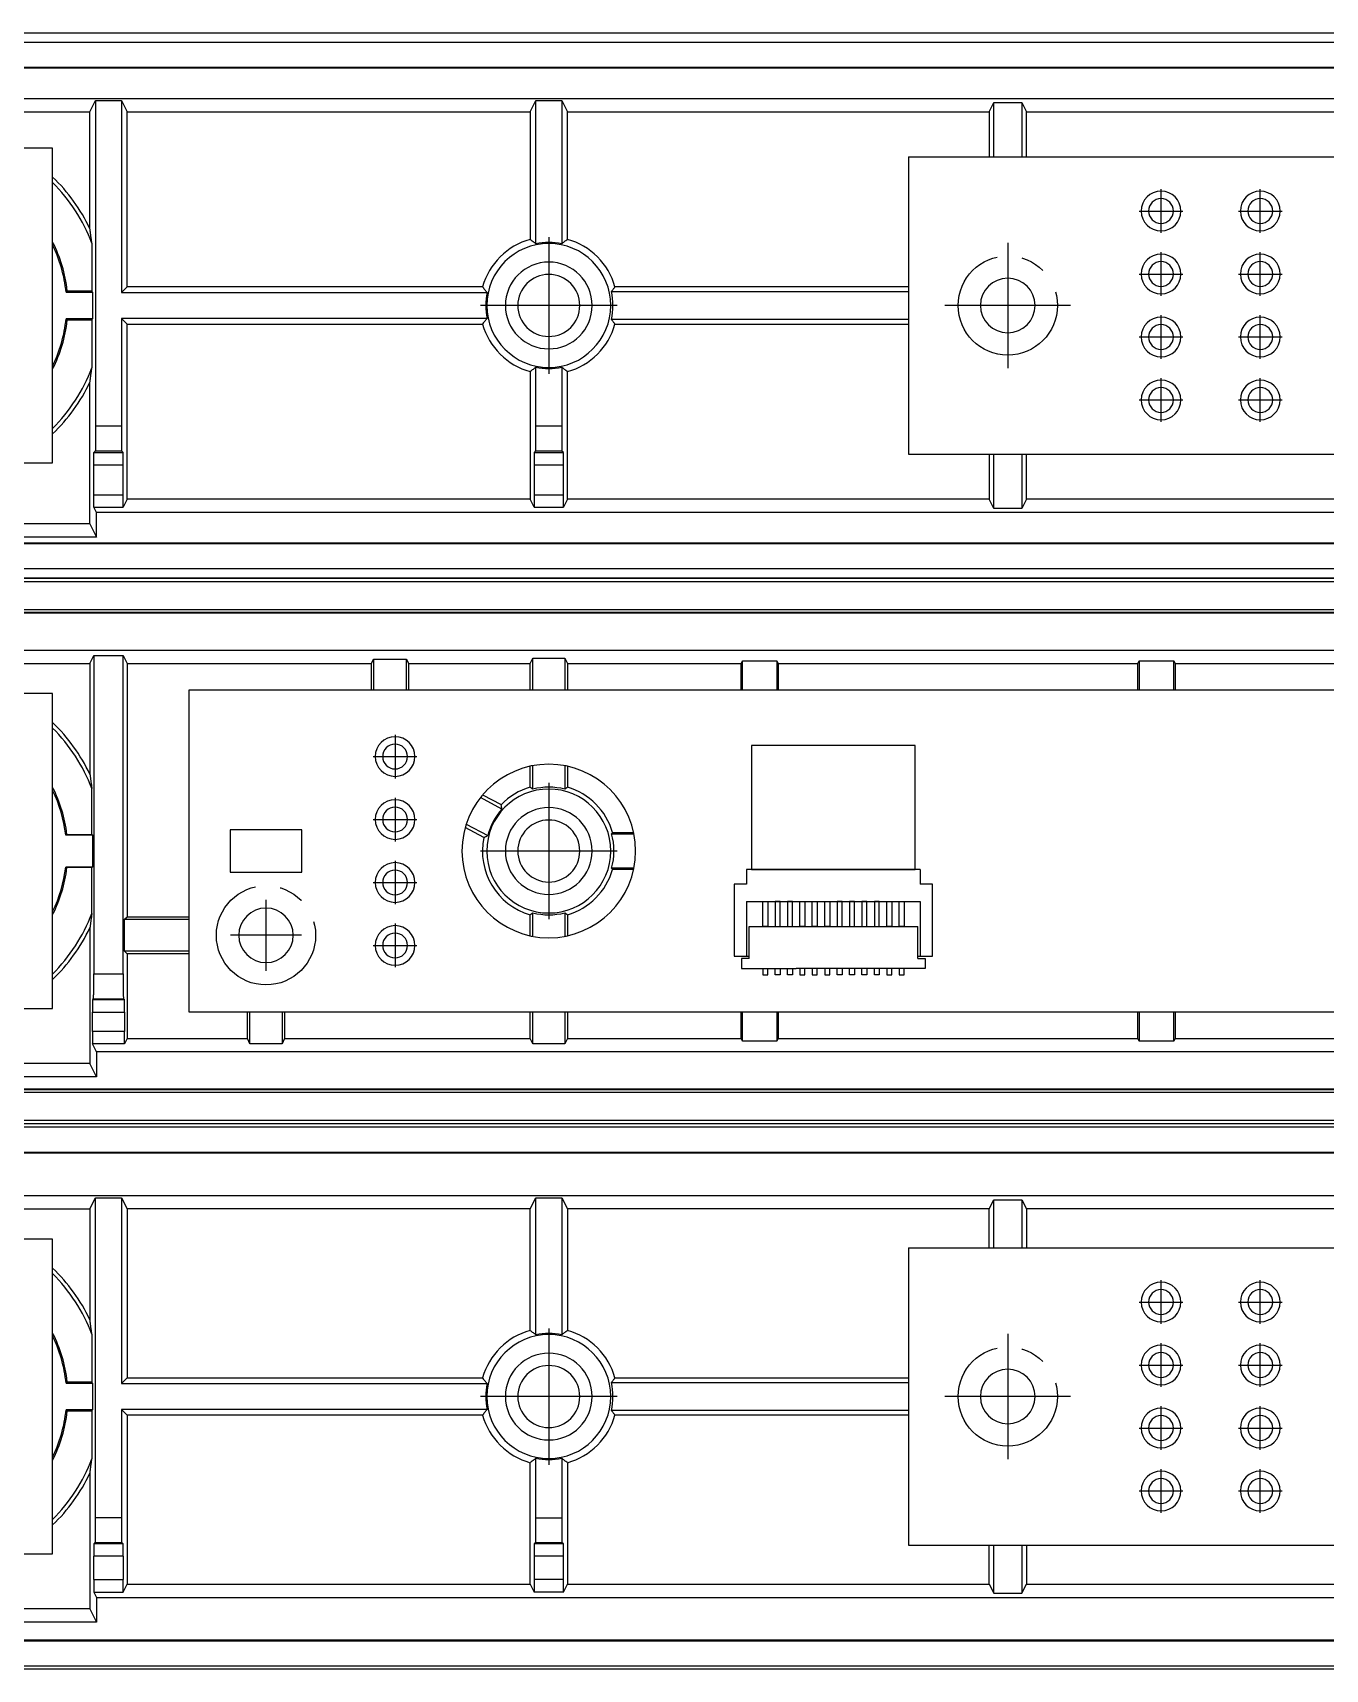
# Model space of a CAD drawing. Header units: inches. Extents: x 125 to 991, y -92 to 487.
# Drawn here: x 815.8 to 867.9, y 73.1 to 139.1 of the extents above; entities that cross this region are included whole.
import ezdxf

# ---------------------------------------------------------------- set-up
doc = ezdxf.new("R2010")
doc.units = ezdxf.units.IN
doc.linetypes.add('CENTER_DASH_DASH', pattern=[14, 9, -1, 1, -1, 1, -1])
doc.linetypes.add('DOT_CENTER', pattern=[14, 12, -1, 0, -1])
doc.layers.add('1', color=7, linetype='Continuous')

msp = doc.modelspace()

# ---------------------------------------------------------------- linework, layer by layer
at = {"color": 7, "linetype": 'Continuous'}
for p, q in [((732.3, 139.068), (917.4, 139.068)), ((732.684, 138.684), (917.016, 138.684)), ((733.484, 137.684), (916.216, 137.684)), ((733.519, 137.649), (916.181, 137.649)), ((735.022, 136.417), (914.949, 136.417)), ((818.1, 135.876), (818.327, 136.33)), ((818.327, 136.33), (819.374, 136.33)), ((818.327, 136.33), (818.327, 123.199)), ((819.374, 136.33), (819.6, 135.876)), ((819.374, 136.33), (819.374, 128.591)), ((835.85, 135.876), (836.077, 136.33)), ((836.077, 136.33), (837.124, 136.33)), ((836.077, 130.558), (836.077, 136.33)), ((837.124, 136.33), (837.35, 135.876)), ((837.124, 136.33), (837.124, 130.558)), ((854.35, 135.876), (854.537, 136.249)), ((854.537, 136.249), (855.664, 136.249)), ((854.537, 134.068), (854.537, 136.249)), ((855.664, 136.249), (855.85, 135.876)), ((855.664, 136.249), (855.664, 134.068)), ((812.35, 135.876), (818.1, 135.876)), ((818.1, 131.165), (818.1, 135.876)), ((819.6, 135.876), (835.85, 135.876)), ((819.6, 128.818), (819.6, 135.876)), ((835.85, 135.876), (835.85, 130.735)), ((837.35, 135.876), (854.35, 135.876)), ((837.35, 130.735), (837.35, 135.876)), ((854.35, 135.876), (854.35, 134.068)), ((855.85, 135.876), (883.35, 135.876)), ((855.85, 134.068), (855.85, 135.876)), ((851.1, 134.068), (888.1, 134.068)), ((851.1, 134.068), (851.1, 122.068)), ((818.179, 130.583), (818.179, 128.661)), ((819.6, 128.818), (819.374, 128.591)), ((833.933, 128.818), (819.6, 128.818)), ((851.1, 128.818), (839.268, 128.818)), ((817.139, 128.609), (818.205, 128.609)), ((817.186, 128.661), (818.179, 128.661)), ((818.205, 128.609), (818.179, 128.661)), ((818.205, 128.609), (818.205, 127.528)), ((819.374, 128.591), (834.111, 128.591)), ((839.122, 128.632), (851.1, 128.632)), ((818.205, 127.528), (817.139, 127.528)), ((818.179, 127.475), (817.186, 127.475)), ((818.179, 127.475), (818.205, 127.528)), ((818.179, 127.475), (818.179, 125.553)), ((819.374, 127.545), (819.6, 127.318)), ((834.111, 127.545), (819.374, 127.545)), ((819.374, 127.545), (819.374, 123.199)), ((851.1, 127.505), (839.122, 127.505)), ((819.6, 127.318), (833.933, 127.318)), ((819.6, 120.261), (819.6, 127.318)), ((839.268, 127.318), (851.1, 127.318)), ((835.85, 125.401), (835.85, 120.261)), ((836.077, 123.199), (836.077, 125.579)), ((837.124, 125.579), (837.124, 123.199)), ((837.35, 120.261), (837.35, 125.401)), ((818.1, 119.261), (818.1, 124.972)), ((818.262, 122.143), (818.319, 122.199)), ((819.439, 122.143), (819.382, 122.199)), ((836.069, 122.199), (836.012, 122.143)), ((837.189, 122.143), (837.132, 122.199)), ((818.258, 120.438), (818.258, 121.643)), ((819.443, 120.438), (819.443, 121.643)), ((836.008, 121.643), (836.008, 120.438)), ((837.193, 120.438), (837.193, 121.643)), ((851.1, 122.068), (888.1, 122.068)), ((854.35, 122.068), (854.35, 120.261)), ((854.537, 119.887), (854.537, 122.068)), ((855.664, 122.068), (855.664, 119.887)), ((855.85, 120.261), (855.85, 122.068)), ((819.6, 120.261), (819.439, 119.938)), ((835.85, 120.261), (819.6, 120.261)), ((836.012, 119.938), (835.85, 120.261)), ((837.35, 120.261), (837.189, 119.938)), ((854.35, 120.261), (837.35, 120.261)), ((854.537, 119.887), (854.35, 120.261)), ((855.85, 120.261), (855.664, 119.887)), ((883.35, 120.261), (855.85, 120.261)), ((818.371, 119.72), (818.262, 119.938)), ((923.962, 119.72), (818.371, 119.72)), ((818.371, 118.72), (818.371, 119.72)), ((855.664, 119.887), (854.537, 119.887)), ((818.1, 119.261), (812.35, 119.261)), ((818.1, 119.261), (818.371, 118.72)), ((923.311, 118.452), (723.17, 118.452)), ((923.288, 118.487), (723.194, 118.487)), ((818.371, 118.72), (777.08, 118.72)), ((920.93, 116.929), (721.603, 116.929)), ((721.701, 117.068), (921.1, 117.068)), ((923.564, 117.068), (722.901, 117.068)), ((923.311, 117.452), (723.17, 117.452)), ((721.774, 115.673), (920.887, 115.673)), ((721.773, 114.173), (920.886, 114.173)), ((812.35, 113.632), (818.1, 113.632)), ((818.1, 113.632), (818.258, 113.946)), ((818.1, 113.632), (818.1, 109.165)), ((818.258, 113.946), (818.258, 101.112)), ((818.258, 113.946), (819.443, 113.946)), ((819.443, 113.946), (819.6, 113.632)), ((819.443, 101.112), (819.443, 113.946)), ((819.6, 113.632), (829.45, 113.632)), ((819.6, 113.632), (819.6, 103.418)), ((829.45, 113.632), (829.538, 113.806)), ((829.45, 112.568), (829.45, 113.632)), ((829.538, 113.806), (830.863, 113.806)), ((829.538, 113.806), (829.538, 112.568)), ((830.863, 113.806), (830.95, 113.632)), ((830.863, 112.568), (830.863, 113.806)), ((830.95, 113.632), (835.85, 113.632)), ((830.95, 113.632), (830.95, 112.568)), ((835.85, 113.632), (835.955, 113.841)), ((835.85, 112.568), (835.85, 113.632)), ((835.955, 113.841), (837.246, 113.841)), ((835.955, 112.568), (835.955, 113.841)), ((837.246, 113.841), (837.35, 113.632)), ((837.246, 113.841), (837.246, 112.568)), ((837.35, 113.632), (837.35, 112.568)), ((837.35, 113.632), (844.35, 113.632)), ((844.35, 113.632), (844.403, 113.736)), ((844.35, 112.568), (844.35, 113.632)), ((844.403, 112.568), (844.403, 113.736)), ((844.403, 113.736), (845.798, 113.736)), ((845.798, 113.736), (845.798, 112.568)), ((845.798, 113.736), (845.85, 113.632)), ((845.85, 113.632), (860.35, 113.632)), ((845.85, 113.632), (845.85, 112.568)), ((860.35, 113.632), (860.403, 113.736)), ((860.35, 112.568), (860.35, 113.632)), ((860.403, 113.736), (860.403, 112.568)), ((860.403, 113.736), (861.798, 113.736)), ((861.798, 113.736), (861.85, 113.632)), ((861.798, 112.568), (861.798, 113.736)), ((861.85, 113.632), (861.85, 112.568)), ((861.85, 113.632), (876.35, 113.632)), ((822.1, 112.568), (917.1, 112.568)), ((822.1, 99.568), (822.1, 112.568)), ((835.85, 108.64), (835.85, 109.487)), ((835.955, 108.56), (835.955, 109.508)), ((837.246, 109.508), (837.246, 108.56)), ((837.35, 109.487), (837.35, 108.64)), ((818.179, 106.74), (818.179, 108.583)), ((833.933, 108.335), (834.681, 107.937)), ((834.711, 107.759), (833.841, 108.222)), ((833.977, 106.613), (833.229, 107.01)), ((833.272, 107.15), (834.141, 106.688)), ((817.128, 106.714), (818.205, 106.714)), ((817.178, 106.74), (818.179, 106.74)), ((818.179, 106.74), (818.205, 106.714)), ((818.205, 106.714), (818.205, 105.423)), ((823.75, 106.918), (823.75, 105.218)), ((826.65, 106.918), (823.75, 106.918)), ((826.65, 105.218), (826.65, 106.918)), ((839.133, 106.766), (840.03, 106.766)), ((839.172, 106.818), (840.019, 106.818)), ((818.205, 105.423), (817.128, 105.423)), ((818.179, 105.397), (817.178, 105.397)), ((818.205, 105.423), (818.179, 105.397)), ((818.179, 103.553), (818.179, 105.397)), ((823.75, 105.218), (826.65, 105.218)), ((840.03, 105.371), (839.133, 105.371)), ((840.019, 105.318), (839.172, 105.318)), ((818.1, 102.972), (818.1, 97.505)), ((819.496, 103.314), (819.6, 103.418)), ((819.496, 102.023), (819.496, 103.314)), ((819.496, 103.314), (822.1, 103.314)), ((819.6, 103.418), (822.1, 103.418)), ((835.85, 102.65), (835.85, 103.497)), ((835.955, 102.628), (835.955, 103.576)), ((837.246, 103.576), (837.246, 102.628)), ((837.35, 103.497), (837.35, 102.65)), ((822.1, 102.023), (819.496, 102.023)), ((819.6, 101.918), (819.496, 102.023)), ((822.1, 101.918), (819.6, 101.918)), ((819.6, 101.918), (819.6, 98.505)), ((818.249, 100.112), (818.209, 100.073)), ((819.452, 100.112), (819.491, 100.073)), ((818.205, 98.787), (818.205, 99.573)), ((819.496, 99.573), (819.496, 98.787)), ((917.1, 99.568), (822.1, 99.568)), ((824.45, 98.505), (824.45, 99.568)), ((824.555, 98.296), (824.555, 99.568)), ((825.846, 99.568), (825.846, 98.296)), ((825.95, 99.568), (825.95, 98.505)), ((835.85, 98.505), (835.85, 99.568)), ((835.955, 98.296), (835.955, 99.568)), ((837.246, 99.568), (837.246, 98.296)), ((837.35, 99.568), (837.35, 98.505)), ((844.35, 98.505), (844.35, 99.568)), ((844.403, 98.4), (844.403, 99.568)), ((845.798, 99.568), (845.798, 98.4)), ((845.85, 99.568), (845.85, 98.505)), ((860.35, 98.505), (860.35, 99.568)), ((860.403, 99.568), (860.403, 98.4)), ((861.798, 98.4), (861.798, 99.568)), ((861.85, 99.568), (861.85, 98.505)), ((819.6, 98.505), (819.491, 98.287)), ((819.6, 98.505), (824.45, 98.505)), ((824.555, 98.296), (824.45, 98.505)), ((825.95, 98.505), (825.846, 98.296)), ((825.95, 98.505), (835.85, 98.505)), ((835.955, 98.296), (835.85, 98.505)), ((837.35, 98.505), (837.246, 98.296)), ((837.35, 98.505), (844.35, 98.505)), ((844.403, 98.4), (844.35, 98.505)), ((845.798, 98.4), (844.403, 98.4)), ((845.85, 98.505), (845.798, 98.4)), ((845.85, 98.505), (860.35, 98.505)), ((860.403, 98.4), (860.35, 98.505)), ((861.798, 98.4), (860.403, 98.4)), ((861.85, 98.505), (861.798, 98.4)), ((861.85, 98.505), (876.35, 98.505)), ((818.371, 97.964), (818.209, 98.287)), ((818.371, 97.964), (818.371, 96.964)), ((920.886, 97.964), (818.371, 97.964)), ((825.846, 98.296), (824.555, 98.296)), ((837.246, 98.296), (835.955, 98.296)), ((818.1, 97.505), (812.35, 97.505)), ((818.371, 96.964), (818.1, 97.505)), ((920.887, 96.464), (721.774, 96.464)), ((818.371, 96.964), (777.08, 96.964)), ((721.603, 95.208), (920.93, 95.208)), ((921.1, 95.068), (721.701, 95.068)), ((921.88, 95.068), (722.901, 95.068)), ((911.635, 94.929), (722.999, 94.929)), ((722.999, 93.929), (911.635, 93.929)), ((723.023, 93.894), (911.6, 93.894)), ((722.828, 92.173), (911.6, 92.173)), ((818.1, 91.632), (818.327, 92.085)), ((818.327, 92.085), (819.374, 92.085)), ((818.327, 79.182), (818.327, 92.085)), ((819.374, 92.085), (819.6, 91.632)), ((819.374, 92.085), (819.374, 84.591)), ((835.85, 91.632), (836.077, 92.085)), ((836.077, 92.085), (837.124, 92.085)), ((836.077, 86.558), (836.077, 92.085)), ((837.124, 92.085), (837.35, 91.632)), ((837.124, 92.085), (837.124, 86.558)), ((854.35, 91.632), (854.537, 92.005)), ((854.537, 92.005), (855.664, 92.005)), ((854.537, 90.068), (854.537, 92.005)), ((855.664, 92.005), (855.85, 91.632)), ((855.664, 92.005), (855.664, 90.068)), ((812.35, 91.632), (818.1, 91.632)), ((818.1, 91.632), (818.1, 87.165)), ((835.85, 91.632), (819.6, 91.632)), ((819.6, 91.632), (819.6, 84.818)), ((835.85, 86.735), (835.85, 91.632)), ((854.35, 91.632), (837.35, 91.632)), ((837.35, 91.632), (837.35, 86.735)), ((854.35, 90.068), (854.35, 91.632)), ((883.35, 91.632), (855.85, 91.632)), ((855.85, 91.632), (855.85, 90.068)), ((851.1, 90.068), (888.1, 90.068)), ((851.1, 90.068), (851.1, 78.068)), ((818.179, 86.583), (818.179, 84.661)), ((817.139, 84.609), (818.205, 84.609)), ((817.186, 84.661), (818.179, 84.661)), ((818.205, 84.609), (818.179, 84.661)), ((818.205, 84.609), (818.205, 83.528)), ((819.6, 84.818), (819.374, 84.591)), ((819.374, 84.591), (834.111, 84.591)), ((819.6, 84.818), (833.933, 84.818)), ((839.122, 84.632), (851.1, 84.632)), ((839.268, 84.818), (851.1, 84.818)), ((818.205, 83.528), (817.139, 83.528)), ((818.179, 83.475), (817.186, 83.475)), ((818.179, 83.475), (818.205, 83.528)), ((818.179, 83.475), (818.179, 81.553)), ((819.374, 83.545), (819.374, 79.182)), ((819.374, 83.545), (819.6, 83.318)), ((834.111, 83.545), (819.374, 83.545)), ((819.6, 83.318), (819.6, 76.505)), ((833.933, 83.318), (819.6, 83.318)), ((851.1, 83.505), (839.122, 83.505)), ((851.1, 83.318), (839.268, 83.318)), ((835.85, 76.505), (835.85, 81.401)), ((836.077, 79.182), (836.077, 81.579)), ((837.124, 81.579), (837.124, 79.182)), ((837.35, 81.401), (837.35, 76.505)), ((818.1, 80.972), (818.1, 75.505)), ((818.319, 78.182), (818.262, 78.125)), ((819.439, 78.125), (819.382, 78.182)), ((836.069, 78.182), (836.012, 78.125)), ((837.189, 78.125), (837.132, 78.182)), ((851.1, 78.068), (888.1, 78.068)), ((854.35, 76.505), (854.35, 78.068)), ((854.537, 76.132), (854.537, 78.068)), ((855.664, 78.068), (855.664, 76.132)), ((855.85, 78.068), (855.85, 76.505)), ((818.258, 76.682), (818.258, 77.625)), ((819.443, 77.625), (819.443, 76.682)), ((836.008, 77.625), (836.008, 76.682)), ((837.193, 76.682), (837.193, 77.625)), ((818.262, 76.182), (818.371, 75.964)), ((818.371, 75.964), (911.6, 75.964)), ((818.371, 75.964), (818.371, 74.964)), ((819.439, 76.182), (819.6, 76.505)), ((819.6, 76.505), (835.85, 76.505)), ((835.85, 76.505), (836.012, 76.182)), ((837.189, 76.182), (837.35, 76.505)), ((837.35, 76.505), (854.35, 76.505)), ((854.35, 76.505), (854.537, 76.132)), ((854.537, 76.132), (855.664, 76.132)), ((855.664, 76.132), (855.85, 76.505)), ((855.85, 76.505), (883.35, 76.505)), ((818.1, 75.505), (812.35, 75.505)), ((818.1, 75.505), (818.371, 74.964)), ((818.371, 74.964), (777.08, 74.964)), ((911.635, 74.208), (733.24, 74.208)), ((911.6, 74.243), (733.275, 74.243)), ((917.4, 73.068), (732.3, 73.068)), ((732.44, 73.208), (911.635, 73.208))]:
    msp.add_line(p, q, dxfattribs=at)
at = {"color": 124, "linetype": 'Continuous'}
for p, q in [((819.374, 123.199), (818.327, 123.199)), ((837.124, 123.199), (836.077, 123.199)), ((818.262, 122.143), (819.439, 122.143)), ((819.382, 122.199), (818.319, 122.199)), ((836.012, 122.143), (837.189, 122.143)), ((837.132, 122.199), (836.069, 122.199)), ((818.258, 121.643), (819.443, 121.643)), ((836.008, 121.643), (837.193, 121.643)), ((818.258, 120.438), (819.443, 120.438)), ((836.008, 120.438), (837.193, 120.438)), ((818.262, 119.938), (819.439, 119.938)), ((836.012, 119.938), (837.189, 119.938)), ((818.258, 101.112), (819.443, 101.112)), ((818.209, 100.073), (819.491, 100.073)), ((818.249, 100.112), (819.452, 100.112)), ((818.205, 99.573), (819.496, 99.573)), ((819.496, 98.787), (818.205, 98.787)), ((819.491, 98.287), (818.209, 98.287)), ((819.374, 79.182), (818.327, 79.182)), ((836.077, 79.182), (837.124, 79.182)), ((819.439, 78.125), (818.262, 78.125)), ((818.319, 78.182), (819.382, 78.182)), ((837.189, 78.125), (836.012, 78.125)), ((836.069, 78.182), (837.132, 78.182)), ((819.443, 77.625), (818.258, 77.625)), ((837.193, 77.625), (836.008, 77.625)), ((818.258, 76.682), (819.443, 76.682)), ((837.193, 76.682), (836.008, 76.682)), ((818.262, 76.182), (819.439, 76.182)), ((837.189, 76.182), (836.012, 76.182))]:
    msp.add_line(p, q, dxfattribs=at)
for p, q in [((851.573, 105.329), (844.573, 105.329)), ((844.573, 105.329), (844.573, 104.729)), ((851.573, 105.329), (851.573, 104.729)), ((844.073, 104.729), (844.073, 101.829)), ((844.573, 104.729), (844.073, 104.729)), ((852.073, 104.729), (851.573, 104.729)), ((852.073, 101.829), (852.073, 104.729)), ((844.573, 104.029), (844.573, 101.829)), ((844.573, 104.029), (851.573, 104.029)), ((851.573, 104.029), (851.573, 101.829)), ((844.673, 101.729), (844.673, 103.029)), ((844.673, 103.029), (851.473, 103.029)), ((851.473, 101.729), (851.473, 103.029)), ((844.073, 101.829), (844.673, 101.829)), ((844.673, 101.729), (844.373, 101.729)), ((844.373, 101.729), (844.373, 101.329)), ((851.473, 101.829), (852.073, 101.829)), ((851.473, 101.729), (851.773, 101.729)), ((851.773, 101.729), (851.773, 101.329)), ((844.373, 101.329), (846.573, 101.329)), ((845.223, 101.329), (845.223, 101.079)), ((845.223, 101.079), (845.423, 101.079)), ((845.423, 101.079), (845.423, 101.329)), ((845.723, 101.079), (845.723, 101.329)), ((845.923, 101.079), (845.723, 101.079)), ((845.923, 101.329), (845.923, 101.079)), ((846.223, 101.079), (846.223, 101.329)), ((846.423, 101.079), (846.223, 101.079)), ((846.423, 101.329), (846.423, 101.079)), ((851.773, 101.329), (846.573, 101.329)), ((846.723, 101.329), (846.723, 101.079)), ((846.723, 101.079), (846.923, 101.079)), ((846.923, 101.079), (846.923, 101.329)), ((847.223, 101.329), (847.223, 101.079)), ((847.223, 101.079), (847.423, 101.079)), ((847.423, 101.079), (847.423, 101.329)), ((847.723, 101.329), (847.723, 101.079)), ((847.723, 101.079), (847.923, 101.079)), ((847.923, 101.079), (847.923, 101.329)), ((848.223, 101.079), (848.223, 101.329)), ((848.423, 101.079), (848.223, 101.079)), ((848.423, 101.329), (848.423, 101.079)), ((848.723, 101.079), (848.723, 101.329)), ((848.923, 101.079), (848.723, 101.079)), ((848.923, 101.329), (848.923, 101.079)), ((849.223, 101.079), (849.223, 101.329)), ((849.423, 101.079), (849.223, 101.079)), ((849.423, 101.329), (849.423, 101.079)), ((849.723, 101.079), (849.723, 101.329)), ((849.923, 101.079), (849.723, 101.079)), ((849.923, 101.329), (849.923, 101.079)), ((850.223, 101.329), (850.223, 101.079)), ((850.223, 101.079), (850.423, 101.079)), ((850.423, 101.079), (850.423, 101.329)), ((850.723, 101.329), (850.723, 101.079)), ((850.723, 101.079), (850.923, 101.079)), ((850.923, 101.079), (850.923, 101.329))]:
    msp.add_line(p, q)
for points in [[(736.6, 121.718), (816.6, 121.718), (816.6, 134.418), (736.6, 134.418)], [(736.6, 99.718), (816.6, 99.718), (816.6, 112.418), (736.6, 112.418)], [(851.373, 105.329), (851.373, 110.329), (844.773, 110.329), (844.773, 105.329)], [(845.223, 103.029), (845.223, 104.029), (845.423, 104.029), (845.423, 103.029)], [(845.923, 103.029), (845.923, 104.029), (845.723, 104.029), (845.723, 103.029)], [(846.423, 103.029), (846.423, 104.029), (846.223, 104.029), (846.223, 103.029)], [(846.723, 103.029), (846.723, 104.029), (846.923, 104.029), (846.923, 103.029)], [(847.223, 103.029), (847.223, 104.029), (847.423, 104.029), (847.423, 103.029)], [(847.723, 103.029), (847.723, 104.029), (847.923, 104.029), (847.923, 103.029)], [(848.423, 103.029), (848.423, 104.029), (848.223, 104.029), (848.223, 103.029)], [(848.923, 103.029), (848.923, 104.029), (848.723, 104.029), (848.723, 103.029)], [(849.423, 103.029), (849.423, 104.029), (849.223, 104.029), (849.223, 103.029)], [(849.923, 103.029), (849.923, 104.029), (849.723, 104.029), (849.723, 103.029)], [(850.223, 103.029), (850.223, 104.029), (850.423, 104.029), (850.423, 103.029)], [(850.723, 103.029), (850.723, 104.029), (850.923, 104.029), (850.923, 103.029)], [(736.6, 77.718), (816.6, 77.718), (816.6, 90.418), (736.6, 90.418)]]:
    msp.add_lwpolyline(points, close=True)
at = {"color": 30, "linetype": 'CENTER_DASH_DASH'}
for centre in [(855.1, 128.068), (825.2, 102.668), (855.1, 84.068)]:
    msp.add_circle(centre, 2, dxfattribs=at)
at = {"color": 7, "linetype": 'Continuous'}
for centre, radius, start, end in [((811.6, 128.068), 7.2, 25.47437, 46.01704), ((811.6, 128.068), 7.043, 20.92213, 44.77042), ((861.28, 131.878), 0.8, 90, 270), ((861.28, 131.878), 0.8, 270, 90), ((861.28, 131.878), 0.5, 90, 270), ((861.28, 131.878), 0.5, 270, 90), ((836.6, 128.068), 2.771, 105.70628, 164.29372), ((836.6, 128.068), 2.771, 15.70628, 74.29372), ((811.6, 128.068), 5.617, 6.05867, 27.11635), ((811.6, 128.068), 5.565, 5.57395, 26.04388), ((836.6, 128.068), 2.5, 0, 180), ((836.6, 128.068), 2.544, 78.13238, 101.86762), ((861.28, 129.338), 0.8, 90, 270), ((861.28, 129.338), 0.8, 270, 90), ((836.6, 128.068), 1.75, 0, 180), ((861.28, 129.338), 0.5, 90, 270), ((861.28, 129.338), 0.5, 270, 90), ((836.6, 128.068), 1.25, 0, 180), ((855.1, 128.068), 1.1, 0, 180), ((836.6, 128.068), 2.544, 168.13238, 191.86762), ((836.6, 128.068), 2.5, 180, 0), ((836.6, 128.068), 1.75, 180, 0), ((836.6, 128.068), 1.25, 180, 0), ((836.6, 128.068), 2.584, 347.40883, 12.59117), ((855.1, 128.068), 1.1, 180, 0), ((811.6, 128.068), 5.565, 333.95612, 354.42605), ((811.6, 128.068), 5.617, 332.88365, 353.94133), ((861.28, 126.798), 0.8, 90, 270), ((861.28, 126.798), 0.8, 270, 90), ((836.6, 128.068), 2.771, 195.70628, 254.29372), ((836.6, 128.068), 2.771, 285.70628, 344.29372), ((861.28, 126.798), 0.5, 90, 270), ((861.28, 126.798), 0.5, 270, 90), ((811.6, 128.068), 7.043, 315.22958, 339.07787), ((836.6, 128.068), 2.544, 258.13238, 281.86762), ((811.6, 128.068), 7.2, 313.98296, 334.52563), ((861.28, 124.258), 0.8, 90, 270), ((861.28, 124.258), 0.5, 90, 270), ((861.28, 124.258), 0.8, 270, 90), ((861.28, 124.258), 0.5, 270, 90), ((811.6, 106.068), 7.2, 25.47437, 46.01704), ((811.6, 106.068), 7.043, 20.92213, 44.77042), ((830.403, 109.878), 0.8, 90, 270), ((830.403, 109.878), 0.5, 90, 270), ((830.403, 109.878), 0.8, 270, 90), ((830.403, 109.878), 0.5, 270, 90), ((836.6, 106.068), 3.5, 0, 180), ((811.6, 106.068), 5.617, 6.86502, 27.11635), ((811.6, 106.068), 5.565, 6.65848, 26.04388), ((836.6, 106.068), 2.5, 0, 180), ((836.6, 106.068), 2.679, 106.25815, 135.76238), ((836.6, 106.068), 2.574, 75.48265, 104.51735), ((836.6, 106.068), 2.679, 16.25815, 73.74185), ((830.403, 107.338), 0.8, 90, 270), ((830.403, 107.338), 0.5, 90, 270), ((830.403, 107.338), 0.8, 270, 90), ((830.403, 107.338), 0.5, 270, 90), ((836.6, 106.068), 2.536, 138.17373, 165.86732), ((836.6, 106.068), 1.75, 0, 180), ((836.6, 106.068), 1.25, 0, 180), ((836.6, 106.068), 2.679, 168.27868, 253.74185), ((836.6, 106.068), 2.627, 344.59672, 15.40328), ((836.6, 106.068), 3.5, 180, 0), ((836.6, 106.068), 2.5, 180, 0), ((836.6, 106.068), 1.75, 180, 0), ((836.6, 106.068), 1.25, 180, 0), ((811.6, 106.068), 5.565, 333.95612, 353.34152), ((811.6, 106.068), 5.617, 332.88365, 353.13498), ((830.403, 104.798), 0.8, 90, 270), ((830.403, 104.798), 0.5, 90, 270), ((830.403, 104.798), 0.8, 270, 90), ((830.403, 104.798), 0.5, 270, 90), ((836.6, 106.068), 2.679, 286.25815, 343.74185), ((825.2, 102.668), 1.1, 0, 180), ((811.6, 106.068), 7.043, 315.22958, 339.07787), ((811.6, 106.068), 7.2, 313.98296, 334.52563), ((830.403, 102.258), 0.8, 90, 270), ((830.403, 102.258), 0.8, 270, 90), ((836.6, 106.068), 2.574, 255.48265, 284.51735), ((825.2, 102.668), 1.1, 180, 0), ((830.403, 102.258), 0.5, 90, 270), ((830.403, 102.258), 0.5, 270, 90), ((811.6, 84.068), 7.2, 25.47437, 46.01704), ((811.6, 84.068), 7.043, 20.92213, 44.77042), ((861.28, 87.878), 0.8, 90, 270), ((861.28, 87.878), 0.8, 270, 90), ((865.28, 87.878), 0.8, 90, 270), ((865.28, 87.878), 0.8, 270, 90), ((861.28, 87.878), 0.5, 90, 270), ((861.28, 87.878), 0.5, 270, 90), ((865.28, 87.878), 0.5, 90, 270), ((865.28, 87.878), 0.5, 270, 90), ((811.6, 84.068), 5.617, 6.05867, 27.11635), ((811.6, 84.068), 5.565, 5.57395, 26.04388), ((836.6, 84.068), 2.771, 105.70628, 164.29372), ((836.6, 84.068), 2.5, 0, 180), ((836.6, 84.068), 2.544, 78.13238, 101.86762), ((836.6, 84.068), 2.771, 15.70628, 74.29372), ((836.6, 84.068), 1.75, 0, 180), ((861.28, 85.338), 0.8, 90, 270), ((861.28, 85.338), 0.5, 90, 270), ((861.28, 85.338), 0.8, 270, 90), ((861.28, 85.338), 0.5, 270, 90), ((865.28, 85.338), 0.8, 90, 270), ((865.28, 85.338), 0.5, 90, 270), ((865.28, 85.338), 0.8, 270, 90), ((865.28, 85.338), 0.5, 270, 90), ((836.6, 84.068), 1.25, 0, 180), ((855.1, 84.068), 1.1, 0, 180), ((836.6, 84.068), 2.544, 168.13238, 191.86762), ((836.6, 84.068), 2.584, 347.40883, 12.59117), ((836.6, 84.068), 2.5, 180, 0), ((836.6, 84.068), 1.75, 180, 0), ((836.6, 84.068), 1.25, 180, 0), ((855.1, 84.068), 1.1, 180, 0), ((811.6, 84.068), 5.565, 333.95612, 354.42605), ((811.6, 84.068), 5.617, 332.88365, 353.94133), ((836.6, 84.068), 2.771, 195.70628, 254.29372), ((836.6, 84.068), 2.771, 285.70628, 344.29372), ((861.28, 82.798), 0.8, 90, 270), ((861.28, 82.798), 0.5, 90, 270), ((861.28, 82.798), 0.8, 270, 90), ((861.28, 82.798), 0.5, 270, 90), ((865.28, 82.798), 0.8, 90, 270), ((865.28, 82.798), 0.5, 90, 270), ((865.28, 82.798), 0.8, 270, 90), ((865.28, 82.798), 0.5, 270, 90), ((811.6, 84.068), 7.043, 315.22958, 339.07787), ((836.6, 84.068), 2.544, 258.13238, 281.86762), ((811.6, 84.068), 7.2, 313.98296, 334.52563), ((861.28, 80.258), 0.8, 90, 270), ((861.28, 80.258), 0.5, 90, 270), ((861.28, 80.258), 0.8, 270, 90), ((861.28, 80.258), 0.5, 270, 90), ((865.28, 80.258), 0.8, 90, 270), ((865.28, 80.258), 0.5, 90, 270), ((865.28, 80.258), 0.8, 270, 90), ((865.28, 80.258), 0.5, 270, 90)]:
    msp.add_arc(centre, radius, start, end, dxfattribs=at)
at = {"color": 2, "linetype": 'Continuous'}
for centre, radius, start, end in [((865.28, 131.878), 0.8, 90, 270), ((865.28, 131.878), 0.8, 270, 90), ((865.28, 131.878), 0.5, 90, 270), ((865.28, 131.878), 0.5, 270, 90), ((865.28, 129.338), 0.8, 90, 270), ((865.28, 129.338), 0.8, 270, 90), ((865.28, 129.338), 0.5, 90, 270), ((865.28, 129.338), 0.5, 270, 90), ((865.28, 126.798), 0.8, 90, 270), ((865.28, 126.798), 0.8, 270, 90), ((865.28, 126.798), 0.5, 90, 270), ((865.28, 126.798), 0.5, 270, 90), ((865.28, 124.258), 0.8, 90, 270), ((865.28, 124.258), 0.5, 90, 270), ((865.28, 124.258), 0.8, 270, 90), ((865.28, 124.258), 0.5, 270, 90)]:
    msp.add_arc(centre, radius, start, end, dxfattribs=at)
at = {"color": 7, "linetype": 'Continuous'}
for points in [[(818.179, 130.583), (818.16, 130.736), (818.14, 130.888), (818.121, 131.027), (818.1, 131.165)], [(835.85, 130.735), (835.908, 130.692), (835.964, 130.648), (836.021, 130.603), (836.077, 130.558)], [(837.124, 130.558), (837.18, 130.603), (837.237, 130.648), (837.293, 130.692), (837.35, 130.735)], [(834.111, 128.591), (834.066, 128.648), (834.021, 128.705), (833.977, 128.761), (833.933, 128.818)], [(839.268, 128.818), (839.232, 128.771), (839.196, 128.725), (839.159, 128.678), (839.122, 128.632)], [(817.139, 128.609), (817.151, 128.622), (817.163, 128.635), (817.175, 128.648), (817.186, 128.661)], [(817.186, 127.475), (817.175, 127.489), (817.163, 127.502), (817.151, 127.515), (817.139, 127.528)], [(833.933, 127.318), (833.977, 127.376), (834.021, 127.432), (834.066, 127.489), (834.111, 127.545)], [(839.122, 127.505), (839.159, 127.459), (839.196, 127.412), (839.232, 127.365), (839.268, 127.318)], [(818.1, 124.972), (818.121, 125.11), (818.14, 125.248), (818.16, 125.401), (818.179, 125.553)], [(836.077, 125.579), (836.021, 125.534), (835.964, 125.489), (835.908, 125.445), (835.85, 125.401)], [(837.35, 125.401), (837.293, 125.445), (837.237, 125.489), (837.18, 125.534), (837.124, 125.579)], [(818.327, 123.199), (818.327, 123.069), (818.327, 122.942), (818.327, 122.819), (818.326, 122.73), (818.326, 122.646), (818.325, 122.568), (818.325, 122.495), (818.324, 122.442), (818.324, 122.393), (818.323, 122.35), (818.323, 122.311), (818.322, 122.278), (818.321, 122.25), (818.321, 122.229), (818.32, 122.213), (818.319, 122.203), (818.319, 122.199)], [(819.374, 123.199), (819.374, 123.069), (819.374, 122.942), (819.374, 122.819), (819.375, 122.73), (819.375, 122.646), (819.375, 122.568), (819.376, 122.495), (819.377, 122.442), (819.377, 122.393), (819.378, 122.35), (819.378, 122.311), (819.379, 122.278), (819.379, 122.25), (819.38, 122.229), (819.381, 122.213), (819.381, 122.203), (819.382, 122.199)], [(836.069, 122.199), (836.069, 122.203), (836.07, 122.213), (836.071, 122.229), (836.071, 122.25), (836.072, 122.278), (836.073, 122.311), (836.073, 122.35), (836.074, 122.393), (836.074, 122.442), (836.075, 122.495), (836.075, 122.568), (836.076, 122.646), (836.076, 122.73), (836.077, 122.819), (836.077, 122.942), (836.077, 123.069), (836.077, 123.199)], [(837.124, 123.199), (837.124, 123.069), (837.124, 122.942), (837.124, 122.819), (837.125, 122.73), (837.125, 122.646), (837.125, 122.568), (837.126, 122.495), (837.127, 122.442), (837.127, 122.393), (837.128, 122.35), (837.128, 122.311), (837.129, 122.278), (837.129, 122.25), (837.13, 122.229), (837.131, 122.213), (837.131, 122.203), (837.132, 122.199)], [(818.258, 121.643), (818.258, 121.707), (818.258, 121.771), (818.258, 121.833), (818.258, 121.877), (818.258, 121.919), (818.258, 121.958), (818.259, 121.995), (818.259, 122.021), (818.259, 122.046), (818.26, 122.067), (818.26, 122.087), (818.26, 122.103), (818.26, 122.117), (818.261, 122.128), (818.261, 122.136), (818.261, 122.141), (818.262, 122.143)], [(819.443, 121.643), (819.443, 121.707), (819.443, 121.771), (819.443, 121.833), (819.443, 121.877), (819.443, 121.919), (819.442, 121.958), (819.442, 121.995), (819.442, 122.021), (819.442, 122.046), (819.441, 122.067), (819.441, 122.087), (819.441, 122.103), (819.44, 122.117), (819.44, 122.128), (819.44, 122.136), (819.439, 122.141), (819.439, 122.143)], [(836.012, 122.143), (836.011, 122.141), (836.011, 122.136), (836.011, 122.128), (836.01, 122.117), (836.01, 122.103), (836.01, 122.087), (836.01, 122.067), (836.009, 122.046), (836.009, 122.021), (836.009, 121.995), (836.008, 121.958), (836.008, 121.919), (836.008, 121.877), (836.008, 121.833), (836.008, 121.771), (836.008, 121.707), (836.008, 121.643)], [(837.193, 121.643), (837.193, 121.707), (837.193, 121.771), (837.193, 121.833), (837.193, 121.877), (837.193, 121.919), (837.192, 121.958), (837.192, 121.995), (837.192, 122.021), (837.192, 122.046), (837.191, 122.067), (837.191, 122.087), (837.191, 122.103), (837.19, 122.117), (837.19, 122.128), (837.19, 122.136), (837.189, 122.141), (837.189, 122.143)], [(818.262, 119.938), (818.261, 119.941), (818.261, 119.949), (818.261, 119.962), (818.26, 119.979), (818.26, 120), (818.259, 120.025), (818.259, 120.055), (818.259, 120.088), (818.258, 120.124), (818.258, 120.163), (818.258, 120.205), (818.258, 120.249), (818.258, 120.31), (818.258, 120.373), (818.258, 120.438)], [(819.439, 119.938), (819.439, 119.941), (819.44, 119.949), (819.44, 119.962), (819.441, 119.979), (819.441, 120), (819.441, 120.025), (819.442, 120.055), (819.442, 120.088), (819.442, 120.124), (819.443, 120.163), (819.443, 120.205), (819.443, 120.249), (819.443, 120.31), (819.443, 120.373), (819.443, 120.438)], [(836.008, 120.438), (836.008, 120.373), (836.008, 120.31), (836.008, 120.249), (836.008, 120.205), (836.008, 120.163), (836.008, 120.124), (836.009, 120.088), (836.009, 120.055), (836.009, 120.025), (836.01, 120), (836.01, 119.979), (836.011, 119.962), (836.011, 119.949), (836.011, 119.941), (836.012, 119.938)], [(837.189, 119.938), (837.189, 119.941), (837.19, 119.949), (837.19, 119.962), (837.191, 119.979), (837.191, 120), (837.191, 120.025), (837.192, 120.055), (837.192, 120.088), (837.192, 120.124), (837.193, 120.163), (837.193, 120.205), (837.193, 120.249), (837.193, 120.31), (837.193, 120.373), (837.193, 120.438)], [(818.1, 109.165), (818.121, 109.027), (818.14, 108.888), (818.16, 108.736), (818.179, 108.583)], [(835.955, 108.56), (835.929, 108.58), (835.903, 108.601), (835.877, 108.62), (835.85, 108.64)], [(837.35, 108.64), (837.324, 108.62), (837.298, 108.601), (837.272, 108.58), (837.246, 108.56)], [(834.711, 107.759), (834.703, 107.804), (834.695, 107.849), (834.688, 107.893), (834.681, 107.937)], [(817.178, 106.74), (817.165, 106.733), (817.153, 106.727), (817.14, 106.72), (817.128, 106.714)], [(833.977, 106.613), (834.018, 106.632), (834.059, 106.65), (834.1, 106.669), (834.141, 106.688)], [(839.172, 106.818), (839.162, 106.805), (839.152, 106.792), (839.143, 106.779), (839.133, 106.766)], [(817.128, 105.423), (817.141, 105.416), (817.153, 105.41), (817.165, 105.403), (817.178, 105.397)], [(839.133, 105.371), (839.142, 105.358), (839.152, 105.345), (839.162, 105.331), (839.172, 105.318)], [(818.179, 103.553), (818.16, 103.401), (818.14, 103.248), (818.121, 103.11), (818.1, 102.972)], [(835.85, 103.497), (835.877, 103.516), (835.903, 103.536), (835.929, 103.556), (835.955, 103.576)], [(837.246, 103.576), (837.272, 103.556), (837.298, 103.536), (837.324, 103.516), (837.35, 103.497)], [(818.249, 100.112), (818.25, 100.116), (818.25, 100.126), (818.251, 100.141), (818.252, 100.163), (818.252, 100.191), (818.253, 100.224), (818.253, 100.262), (818.254, 100.306), (818.254, 100.355), (818.255, 100.408), (818.256, 100.481), (818.256, 100.559), (818.256, 100.643), (818.257, 100.731), (818.257, 100.855), (818.257, 100.982), (818.258, 101.112)], [(819.443, 101.112), (819.443, 100.982), (819.444, 100.855), (819.444, 100.731), (819.444, 100.643), (819.445, 100.559), (819.445, 100.481), (819.446, 100.408), (819.446, 100.355), (819.447, 100.306), (819.447, 100.262), (819.448, 100.224), (819.449, 100.191), (819.449, 100.163), (819.45, 100.141), (819.451, 100.126), (819.451, 100.116), (819.452, 100.112)], [(818.209, 100.073), (818.209, 100.071), (818.209, 100.066), (818.208, 100.058), (818.208, 100.047), (818.208, 100.033), (818.208, 100.017), (818.207, 99.998), (818.207, 99.976), (818.207, 99.951), (818.206, 99.925), (818.206, 99.888), (818.206, 99.849), (818.206, 99.807), (818.205, 99.763), (818.205, 99.701), (818.205, 99.638), (818.205, 99.573)], [(819.496, 99.573), (819.496, 99.638), (819.496, 99.701), (819.495, 99.763), (819.495, 99.807), (819.495, 99.849), (819.495, 99.888), (819.494, 99.925), (819.494, 99.951), (819.494, 99.976), (819.494, 99.998), (819.493, 100.017), (819.493, 100.033), (819.493, 100.047), (819.492, 100.058), (819.492, 100.066), (819.492, 100.071), (819.491, 100.073)], [(818.205, 98.787), (818.205, 98.723), (818.205, 98.659), (818.205, 98.598), (818.206, 98.554), (818.206, 98.512), (818.206, 98.473), (818.206, 98.437), (818.207, 98.404), (818.207, 98.374), (818.207, 98.349), (818.208, 98.328), (818.208, 98.311), (818.209, 98.298), (818.209, 98.29), (818.209, 98.287)], [(819.491, 98.287), (819.492, 98.29), (819.492, 98.298), (819.493, 98.311), (819.493, 98.328), (819.493, 98.349), (819.494, 98.374), (819.494, 98.404), (819.494, 98.437), (819.495, 98.473), (819.495, 98.512), (819.495, 98.554), (819.495, 98.598), (819.496, 98.659), (819.496, 98.723), (819.496, 98.787)], [(818.179, 86.583), (818.16, 86.736), (818.14, 86.888), (818.121, 87.027), (818.1, 87.165)], [(835.85, 86.735), (835.908, 86.692), (835.964, 86.648), (836.021, 86.603), (836.077, 86.558)], [(837.124, 86.558), (837.18, 86.603), (837.237, 86.648), (837.293, 86.692), (837.35, 86.735)], [(817.186, 84.661), (817.175, 84.648), (817.163, 84.635), (817.151, 84.622), (817.139, 84.609)], [(834.111, 84.591), (834.066, 84.648), (834.021, 84.705), (833.977, 84.761), (833.933, 84.818)], [(839.268, 84.818), (839.232, 84.771), (839.196, 84.725), (839.159, 84.678), (839.122, 84.632)], [(817.139, 83.528), (817.151, 83.515), (817.163, 83.502), (817.175, 83.489), (817.186, 83.475)], [(833.933, 83.318), (833.977, 83.376), (834.021, 83.432), (834.066, 83.489), (834.111, 83.545)], [(839.122, 83.505), (839.159, 83.459), (839.196, 83.412), (839.232, 83.365), (839.268, 83.318)], [(818.1, 80.972), (818.121, 81.11), (818.14, 81.248), (818.16, 81.401), (818.179, 81.553)], [(836.077, 81.579), (836.021, 81.534), (835.964, 81.489), (835.908, 81.445), (835.85, 81.401)], [(837.35, 81.401), (837.293, 81.445), (837.237, 81.489), (837.18, 81.534), (837.124, 81.579)], [(818.319, 78.182), (818.319, 78.186), (818.32, 78.195), (818.321, 78.211), (818.321, 78.233), (818.322, 78.261), (818.323, 78.294), (818.323, 78.332), (818.324, 78.376), (818.324, 78.425), (818.325, 78.478), (818.325, 78.551), (818.326, 78.629), (818.326, 78.713), (818.327, 78.801), (818.327, 78.925), (818.327, 79.052), (818.327, 79.182)], [(819.374, 79.182), (819.374, 79.052), (819.374, 78.925), (819.374, 78.801), (819.375, 78.713), (819.375, 78.629), (819.375, 78.551), (819.376, 78.478), (819.377, 78.425), (819.377, 78.376), (819.378, 78.332), (819.378, 78.294), (819.379, 78.261), (819.379, 78.233), (819.38, 78.211), (819.381, 78.195), (819.381, 78.186), (819.382, 78.182)], [(836.069, 78.182), (836.069, 78.186), (836.07, 78.195), (836.071, 78.211), (836.071, 78.233), (836.072, 78.261), (836.073, 78.294), (836.073, 78.332), (836.074, 78.376), (836.074, 78.425), (836.075, 78.478), (836.075, 78.551), (836.076, 78.629), (836.076, 78.713), (836.077, 78.801), (836.077, 78.925), (836.077, 79.052), (836.077, 79.182)], [(837.124, 79.182), (837.124, 79.052), (837.124, 78.925), (837.124, 78.801), (837.125, 78.713), (837.125, 78.629), (837.125, 78.551), (837.126, 78.478), (837.127, 78.425), (837.127, 78.376), (837.128, 78.332), (837.128, 78.294), (837.129, 78.261), (837.129, 78.233), (837.13, 78.211), (837.131, 78.195), (837.131, 78.186), (837.132, 78.182)], [(818.262, 78.125), (818.261, 78.123), (818.261, 78.118), (818.261, 78.11), (818.26, 78.1), (818.26, 78.086), (818.26, 78.069), (818.26, 78.05), (818.259, 78.028), (818.259, 78.004), (818.259, 77.977), (818.258, 77.941), (818.258, 77.902), (818.258, 77.86), (818.258, 77.815), (818.258, 77.754), (818.258, 77.69), (818.258, 77.625)], [(819.443, 77.625), (819.443, 77.69), (819.443, 77.754), (819.443, 77.815), (819.443, 77.86), (819.443, 77.902), (819.442, 77.941), (819.442, 77.977), (819.442, 78.004), (819.442, 78.028), (819.441, 78.05), (819.441, 78.069), (819.441, 78.086), (819.44, 78.1), (819.44, 78.11), (819.44, 78.118), (819.439, 78.123), (819.439, 78.125)], [(836.012, 78.125), (836.011, 78.123), (836.011, 78.118), (836.011, 78.11), (836.01, 78.1), (836.01, 78.086), (836.01, 78.069), (836.01, 78.05), (836.009, 78.028), (836.009, 78.004), (836.009, 77.977), (836.008, 77.941), (836.008, 77.902), (836.008, 77.86), (836.008, 77.815), (836.008, 77.754), (836.008, 77.69), (836.008, 77.625)], [(837.193, 77.625), (837.193, 77.69), (837.193, 77.754), (837.193, 77.815), (837.193, 77.86), (837.193, 77.902), (837.192, 77.941), (837.192, 77.977), (837.192, 78.004), (837.192, 78.028), (837.191, 78.05), (837.191, 78.069), (837.191, 78.086), (837.19, 78.1), (837.19, 78.11), (837.19, 78.118), (837.189, 78.123), (837.189, 78.125)], [(818.258, 76.682), (818.258, 76.618), (818.258, 76.554), (818.258, 76.493), (818.258, 76.449), (818.258, 76.407), (818.258, 76.368), (818.259, 76.332), (818.259, 76.299), (818.259, 76.27), (818.26, 76.244), (818.26, 76.223), (818.261, 76.206), (818.261, 76.194), (818.261, 76.186), (818.262, 76.182)], [(819.439, 76.182), (819.439, 76.186), (819.44, 76.194), (819.44, 76.206), (819.441, 76.223), (819.441, 76.244), (819.441, 76.27), (819.442, 76.299), (819.442, 76.332), (819.442, 76.368), (819.443, 76.407), (819.443, 76.449), (819.443, 76.493), (819.443, 76.554), (819.443, 76.618), (819.443, 76.682)], [(836.008, 76.682), (836.008, 76.618), (836.008, 76.554), (836.008, 76.493), (836.008, 76.449), (836.008, 76.407), (836.008, 76.368), (836.009, 76.332), (836.009, 76.299), (836.009, 76.27), (836.01, 76.244), (836.01, 76.223), (836.011, 76.206), (836.011, 76.194), (836.011, 76.186), (836.012, 76.182)], [(837.189, 76.182), (837.189, 76.186), (837.19, 76.194), (837.19, 76.206), (837.191, 76.223), (837.191, 76.244), (837.191, 76.27), (837.192, 76.299), (837.192, 76.332), (837.192, 76.368), (837.193, 76.407), (837.193, 76.449), (837.193, 76.493), (837.193, 76.554), (837.193, 76.618), (837.193, 76.682)]]:
    msp.add_spline(points, degree=3, dxfattribs=at)
at = {"color": 124, "linetype": 'Continuous'}
for points in [[(721.797, 115.806), (771.579, 115.806), (821.362, 115.806), (871.145, 115.806), (920.927, 115.806)], [(721.797, 115.706), (771.579, 115.706), (821.362, 115.706), (871.145, 115.706), (920.927, 115.706)], [(920.927, 96.431), (871.145, 96.431), (821.362, 96.431), (771.579, 96.431), (721.797, 96.431)], [(920.927, 96.331), (871.145, 96.331), (821.362, 96.331), (771.579, 96.331), (721.797, 96.331)]]:
    msp.add_spline(points, degree=3, dxfattribs=at)
at = {"layer": '1', "color": 30, "linetype": 'DOT_CENTER'}
for p, q in [((861.28, 130.998), (861.28, 132.758)), ((860.4, 131.878), (862.16, 131.878)), ((836.6, 130.818), (836.6, 125.318)), ((855.1, 130.598), (855.1, 125.538)), ((861.28, 128.458), (861.28, 130.218)), ((860.4, 129.338), (862.16, 129.338)), ((839.35, 128.068), (833.85, 128.068)), ((857.63, 128.068), (852.57, 128.068)), ((861.28, 125.918), (861.28, 127.678)), ((860.4, 126.798), (862.16, 126.798)), ((861.28, 123.378), (861.28, 125.138)), ((860.4, 124.258), (862.16, 124.258)), ((830.403, 110.758), (830.403, 108.998)), ((829.523, 109.878), (831.283, 109.878)), ((836.6, 108.818), (836.6, 103.318)), ((830.403, 108.218), (830.403, 106.458)), ((829.523, 107.338), (831.283, 107.338)), ((830.403, 105.678), (830.403, 103.918)), ((839.35, 106.068), (833.85, 106.068)), ((829.523, 104.798), (831.283, 104.798)), ((825.2, 104.098), (825.2, 101.238)), ((825.2, 103.878), (825.2, 101.458)), ((830.403, 103.138), (830.403, 101.378)), ((826.63, 102.668), (823.77, 102.668)), ((826.41, 102.668), (823.99, 102.668)), ((829.523, 102.258), (831.283, 102.258)), ((861.28, 86.998), (861.28, 88.758)), ((865.28, 86.998), (865.28, 88.758)), ((860.4, 87.878), (862.16, 87.878)), ((864.4, 87.878), (866.16, 87.878)), ((836.6, 86.818), (836.6, 81.318)), ((855.1, 86.598), (855.1, 81.538)), ((861.28, 84.458), (861.28, 86.218)), ((865.28, 84.458), (865.28, 86.218)), ((860.4, 85.338), (862.16, 85.338)), ((864.4, 85.338), (866.16, 85.338)), ((839.35, 84.068), (833.85, 84.068)), ((857.63, 84.068), (852.57, 84.068)), ((861.28, 81.918), (861.28, 83.678)), ((865.28, 81.918), (865.28, 83.678)), ((860.4, 82.798), (862.16, 82.798)), ((864.4, 82.798), (866.16, 82.798)), ((861.28, 79.378), (861.28, 81.138)), ((865.28, 79.378), (865.28, 81.138)), ((860.4, 80.258), (862.16, 80.258)), ((864.4, 80.258), (866.16, 80.258))]:
    msp.add_line(p, q, dxfattribs=at)
at = {"layer": '1', "color": 2, "linetype": 'DOT_CENTER'}
for p, q in [((865.28, 130.998), (865.28, 132.758)), ((864.4, 131.878), (866.16, 131.878)), ((865.28, 128.458), (865.28, 130.218)), ((864.4, 129.338), (866.16, 129.338)), ((865.28, 125.918), (865.28, 127.678)), ((864.4, 126.798), (866.16, 126.798)), ((865.28, 123.378), (865.28, 125.138)), ((864.4, 124.258), (866.16, 124.258))]:
    msp.add_line(p, q, dxfattribs=at)

doc.saveas('drawing.dxf')
